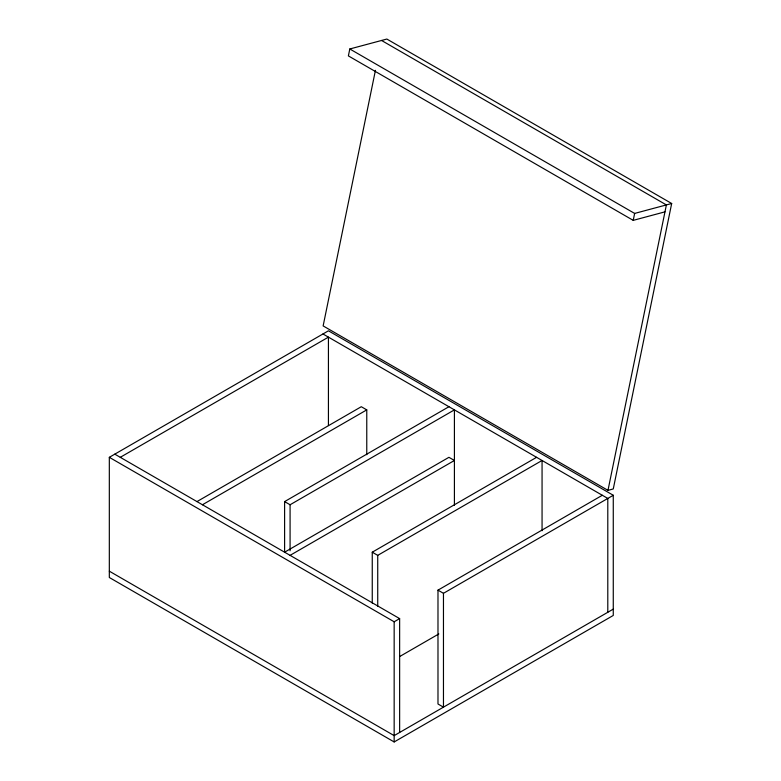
<?xml version="1.0" encoding="UTF-8"?>
<svg xmlns="http://www.w3.org/2000/svg" width="781" height="781" viewBox="0 0 781 781"><rect width="100%" height="100%" fill="white"/><g stroke="black" fill="none" stroke-linecap="round" stroke-linejoin="round"><path stroke-width="1.17" d="M375.436 70.329L323.139 325.911L607.979 490.361L613.27 488.945L671.68 203.499L386.839 39.05L349.8 48.978L348.385 55.9L633.225 220.359L664.973 211.846M633.225 220.359L634.641 213.428L671.68 203.499M607.979 490.361L666.388 204.925L381.548 40.466M109.32 457.315L328.43 330.812L613.27 495.271L613.27 615.448L394.161 741.95L109.32 577.501L109.32 457.315L394.161 621.774L399.638 618.611L399.638 732.461M120.274 457.315L328.43 337.138L328.43 425.557M196.958 501.597L361.291 406.716L366.767 409.879L366.767 454.698M202.435 504.76L366.767 409.879M284.606 552.47L284.606 501.597L448.938 406.716M284.606 501.597L290.083 504.76L454.415 409.879L454.415 505.297M284.606 552.196L448.938 457.315L454.415 460.478L290.083 555.359M372.254 603.069L372.254 552.196L536.586 457.315M372.254 552.196L377.731 555.359L542.063 460.478L542.063 530.729M613.27 495.271L443.462 593.306L443.462 707.166L437.985 704.003L437.985 590.143L602.317 495.271M399.852 656.44L438.824 633.938M613.27 609.121L394.161 735.624L109.32 571.175M349.8 48.978L634.641 213.428M322.953 333.975L607.794 498.434L607.794 612.284M437.985 590.143L443.462 593.306M114.797 454.151L399.638 618.611M394.161 621.774L394.161 741.95M377.731 555.359L377.731 606.232M290.083 504.76L290.083 550.781"/></g></svg>
